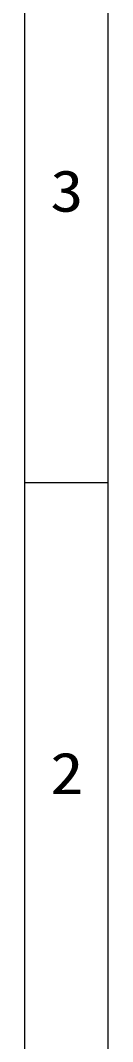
# Model space of a CAD drawing. Header units: millimetres. Extents: x 888 to 1332, y 956 to 1253.
# Drawn here: x 1298.1 to 1308.1, y 1028.3 to 1151.1 of the extents above; entities that cross this region are included whole.
import ezdxf
from ezdxf.enums import TextEntityAlignment as Align

# ---------------------------------------------------------------- set-up
doc = ezdxf.new("R2010")
doc.units = ezdxf.units.MM
doc.layers.add('dim', color=82, linetype='Continuous', lineweight=9)
doc.styles.add('TEXTSTYLE_0', font='txt', dxfattribs={"width": 0.8})

# ---------------------------------------------------------------- blocks, each defined once
blk = doc.blocks.new('SUN_6HWZ35TKXU86YGHH1AY77V3D6FJ')
at = {"color": 7, "linetype": 'Continuous'}
for p, q in [((0, 0), (0, 297)), ((-10, 10), (-10, 287)), ((-10, 140), (0, 140))]:
    blk.add_line(p, q, dxfattribs=at)
at = {"color": 2, "linetype": 'Continuous', "style": 'TEXTSTYLE_0', "width": 1.2}
for s, p, p2 in [('3', (-6.95, 172.54), (-2.95, 172.54)), ('2', (-6.95, 102.54), (-2.95, 102.54))]:
    blk.add_text(s, height=5, dxfattribs=at).set_placement(p, p2, align=Align.FIT)

msp = doc.modelspace()

# ---------------------------------------------------------------- block references
at = {"layer": 'dim'}
msp.add_blockref('SUN_6HWZ35TKXU86YGHH1AY77V3D6FJ', (1308.14, 955.52), dxfattribs=at)

doc.saveas('drawing.dxf')
